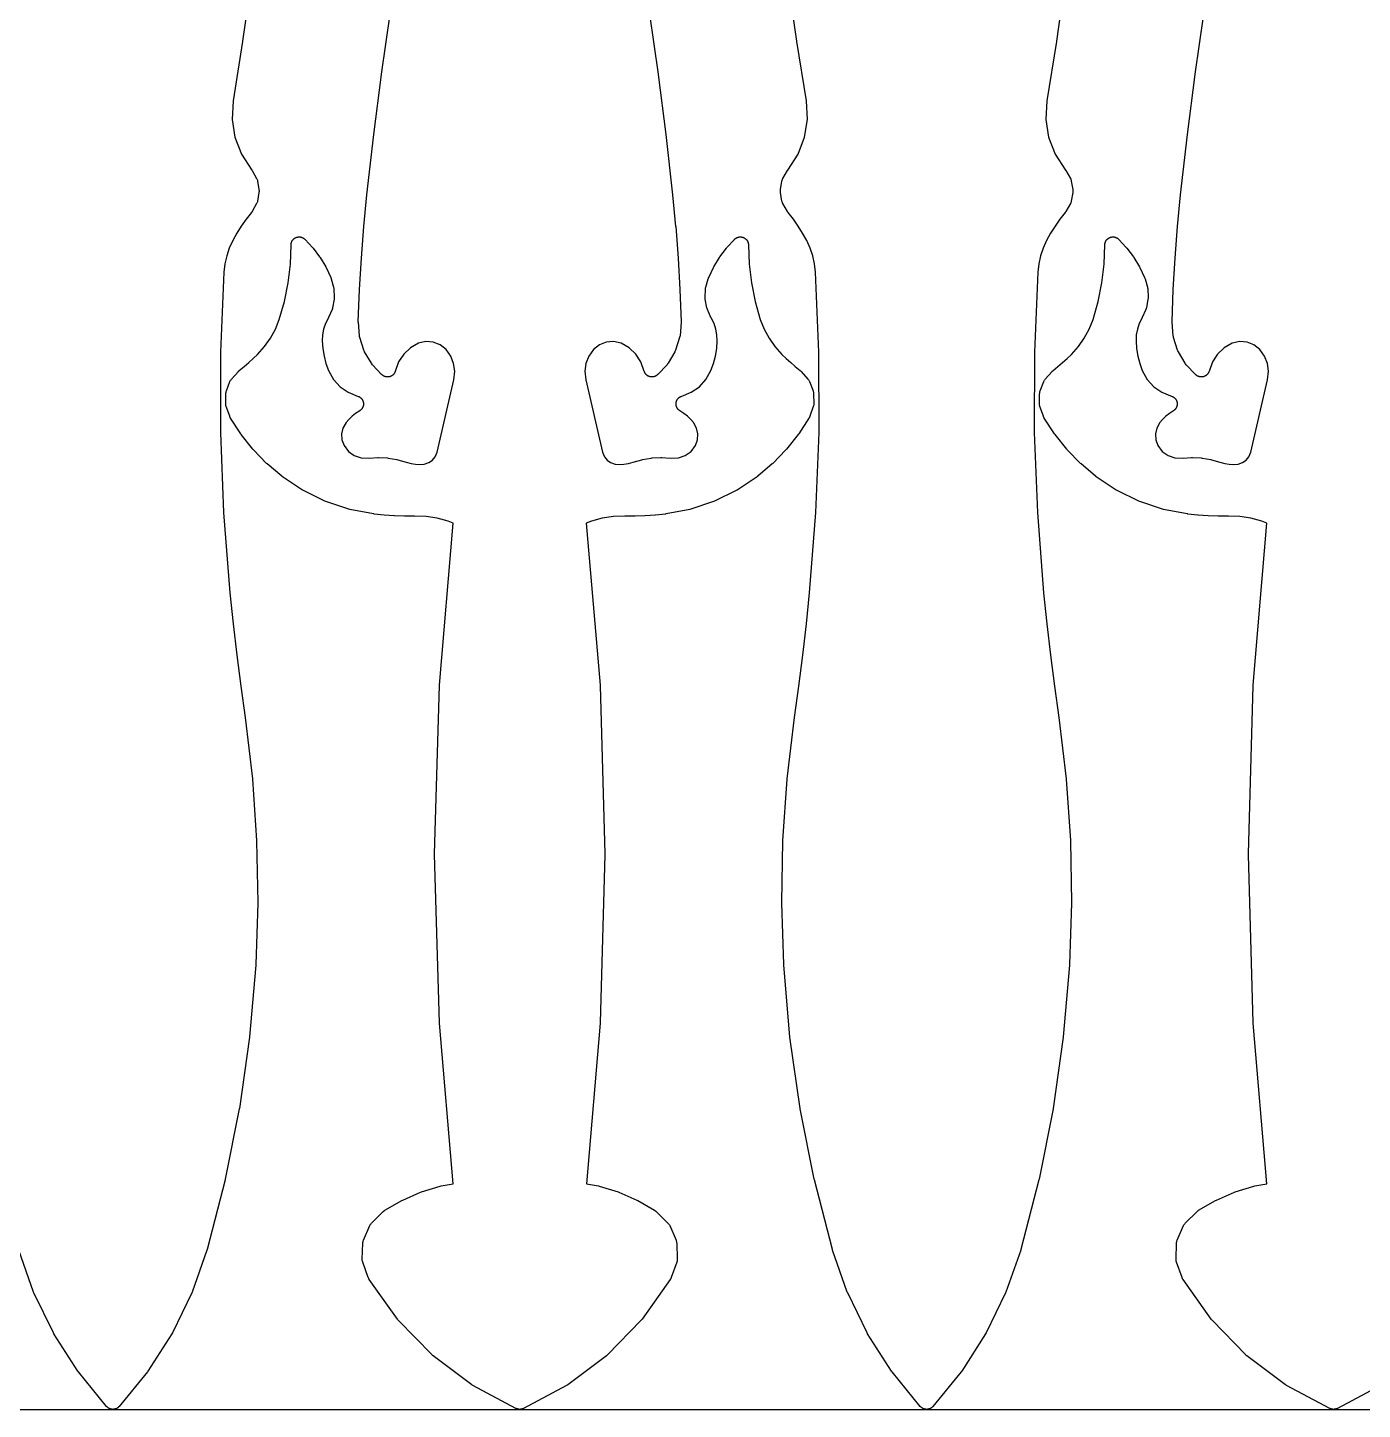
# Model space of a CAD drawing. Header units: metres. Extents: x 0 to 3000, y 0 to 1240.
# Drawn here: x 351.3 to 679.3, y 0 to 339.7 of the extents above; entities that cross this region are included whole.
import ezdxf

# ---------------------------------------------------------------- set-up
doc = ezdxf.new("R2010")
doc.units = ezdxf.units.M

msp = doc.modelspace()

# ---------------------------------------------------------------- linework, layer by layer
at = {"color": 7}
msp.add_lwpolyline([(0, 0), (3000, 0), (3000, 1240), (0, 1240), (0, 0)], close=True, dxfattribs=at)
at = {"color": 1}
for points in [[(406.26, 351.08), (404.14, 336.32), (404.14, 336.29), (401.82, 321.67), (401.56, 317.08), (402.25, 312.71), (403.84, 308.58), (406.42, 304.66), (406.45, 304.61), (406.49, 304.55), (407.58, 302.62), (407.66, 302.47), (407.72, 302.31), (407.77, 302.14), (407.81, 301.97), (408.17, 299.85), (408.2, 299.62), (408.2, 299.4), (408.17, 299.17), (407.81, 297.05), (407.77, 296.88), (407.72, 296.72), (407.66, 296.56), (407.58, 296.4), (406.49, 294.47), (406.46, 294.43), (406.44, 294.39), (406.41, 294.35), (406.38, 294.31), (406.35, 294.27), (406.32, 294.23), (405.02, 292.56), (403.83, 290.86), (402.73, 289.11), (401.74, 287.33), (400.88, 285.48), (400.24, 283.57), (399.8, 281.61), (399.57, 279.57), (398.75, 259.88), (398.72, 240.15), (399.48, 220.44), (401.02, 200.75), (401.82, 193.09), (402.71, 185.42), (403.69, 177.77), (404.75, 170.11), (404.75, 170.09), (404.76, 170.07), (406.55, 155.03), (406.56, 154.93), (407.59, 139.82), (407.59, 139.72), (407.86, 124.58), (407.86, 124.48), (407.37, 109.34), (407.37, 109.28), (407.36, 109.23), (405.85, 91.61), (405.84, 91.5), (403.35, 74), (403.33, 73.89), (399.88, 56.55), (399.85, 56.44), (395.44, 39.32), (395.41, 39.23), (395.39, 39.15), (391.75, 28.82), (391.66, 28.61), (386.88, 18.8), (386.76, 18.6), (380.88, 9.4), (380.74, 9.21), (373.81, 0.73), (373.81, 0.73), (373.81, 0.73), (373.74, 0.66), (373.68, 0.59), (373.68, 0.59), (373.67, 0.58), (373.6, 0.52), (373.53, 0.46), (373.53, 0.45), (373.53, 0.45), (373.45, 0.4), (373.38, 0.34), (373.37, 0.34), (373.37, 0.33), (373.29, 0.29), (373.21, 0.24), (373.2, 0.24), (373.2, 0.23), (373.12, 0.19), (373.03, 0.15), (373.03, 0.15), (373.02, 0.15), (372.93, 0.12), (372.85, 0.09), (372.84, 0.09), (372.84, 0.08), (372.75, 0.06), (372.66, 0.04), (372.65, 0.04), (372.65, 0.04), (372.56, 0.02), (372.46, 0.01), (372.46, 0.01), (372.45, 0.01), (372.36, 0), (372.27, 0), (372.26, 0), (372.26, 0), (372.16, 0), (372.07, 0.01), (372.07, 0.01), (372.06, 0.01), (371.97, 0.02), (371.88, 0.04), (371.87, 0.04), (371.87, 0.04), (371.78, 0.06), (371.69, 0.08), (371.68, 0.09), (371.68, 0.09), (371.59, 0.12), (371.5, 0.15), (371.5, 0.15), (371.49, 0.15), (371.41, 0.19), (371.32, 0.23), (371.32, 0.24), (371.32, 0.24), (371.23, 0.29), (371.15, 0.33), (371.15, 0.34), (371.15, 0.34), (371.07, 0.4), (371, 0.45), (370.99, 0.45), (370.99, 0.46), (370.92, 0.52), (370.85, 0.58), (370.85, 0.59), (370.84, 0.59), (370.78, 0.66), (370.72, 0.73), (370.72, 0.73), (370.71, 0.73), (363.78, 9.21), (363.65, 9.4), (357.76, 18.6), (357.65, 18.8), (352.86, 28.61), (352.77, 28.82), (349.14, 39.15)], [(606.26, 351.08), (604.14, 336.32), (604.14, 336.29), (601.82, 321.67), (601.56, 317.08), (602.25, 312.71), (603.84, 308.58), (606.42, 304.66), (606.45, 304.61), (606.49, 304.55), (607.58, 302.62), (607.66, 302.47), (607.72, 302.31), (607.77, 302.14), (607.81, 301.97), (608.17, 299.85), (608.2, 299.62), (608.2, 299.4), (608.17, 299.17), (607.81, 297.05), (607.77, 296.88), (607.72, 296.72), (607.66, 296.56), (607.58, 296.4), (606.49, 294.47), (606.46, 294.43), (606.44, 294.39), (606.41, 294.35), (606.38, 294.31), (606.35, 294.27), (606.32, 294.23), (605.02, 292.56), (603.83, 290.86), (602.73, 289.11), (601.74, 287.33), (600.88, 285.48), (600.24, 283.57), (599.8, 281.61), (599.57, 279.57), (598.75, 259.88), (598.72, 240.15), (599.48, 220.44), (601.02, 200.75), (601.82, 193.09), (602.71, 185.42), (603.69, 177.77), (604.75, 170.11), (604.75, 170.09), (604.76, 170.07), (606.55, 155.03), (606.56, 154.93), (607.59, 139.82), (607.59, 139.72), (607.86, 124.58), (607.86, 124.48), (607.37, 109.34), (607.37, 109.28), (607.36, 109.23), (605.85, 91.61), (605.84, 91.5), (603.35, 74), (603.33, 73.89), (599.88, 56.55), (599.85, 56.44), (595.44, 39.32), (595.41, 39.23), (595.39, 39.15), (591.75, 28.82), (591.66, 28.61), (586.88, 18.8), (586.76, 18.6), (580.88, 9.4), (580.74, 9.21), (573.81, 0.73), (573.81, 0.73), (573.81, 0.73), (573.74, 0.66), (573.68, 0.59), (573.68, 0.59), (573.67, 0.58), (573.6, 0.52), (573.53, 0.46), (573.53, 0.45), (573.53, 0.45), (573.45, 0.4), (573.38, 0.34), (573.37, 0.34), (573.37, 0.33), (573.29, 0.29), (573.21, 0.24), (573.2, 0.24), (573.2, 0.23), (573.12, 0.19), (573.03, 0.15), (573.03, 0.15), (573.02, 0.15), (572.93, 0.12), (572.85, 0.09), (572.84, 0.09), (572.84, 0.08), (572.75, 0.06), (572.66, 0.04), (572.65, 0.04), (572.65, 0.04), (572.56, 0.02), (572.46, 0.01), (572.46, 0.01), (572.45, 0.01), (572.36, 0), (572.27, 0), (572.26, 0), (572.26, 0), (572.16, 0), (572.07, 0.01), (572.07, 0.01), (572.06, 0.01), (571.97, 0.02), (571.88, 0.04), (571.87, 0.04), (571.87, 0.04), (571.78, 0.06), (571.69, 0.08), (571.68, 0.09), (571.68, 0.09), (571.59, 0.12), (571.5, 0.15), (571.5, 0.15), (571.49, 0.15), (571.41, 0.19), (571.32, 0.23), (571.32, 0.24), (571.32, 0.24), (571.23, 0.29), (571.15, 0.33), (571.15, 0.34), (571.15, 0.34), (571.07, 0.4), (571, 0.45), (570.99, 0.45), (570.99, 0.46), (570.92, 0.52), (570.85, 0.58), (570.85, 0.59), (570.84, 0.59), (570.78, 0.66), (570.72, 0.73), (570.72, 0.73), (570.71, 0.73), (563.78, 9.21), (563.65, 9.4), (557.76, 18.6), (557.65, 18.8), (552.86, 28.61), (552.77, 28.82), (549.14, 39.15), (549.11, 39.23), (549.09, 39.32), (544.67, 56.44), (544.65, 56.55), (541.19, 73.89), (541.17, 74), (538.68, 91.5), (538.67, 91.61), (537.16, 109.23), (537.16, 109.28), (537.15, 109.34), (536.66, 124.48), (536.66, 124.58), (536.93, 139.72), (536.94, 139.82), (537.97, 154.93), (537.98, 155.03), (539.77, 170.07), (539.77, 170.09), (539.77, 170.11), (540.84, 177.77), (541.81, 185.42), (542.7, 193.09), (543.5, 200.75), (545.05, 220.44), (545.81, 240.15), (545.78, 259.88), (544.95, 279.57), (544.72, 281.61), (544.28, 283.57), (543.64, 285.48), (542.79, 287.33), (541.79, 289.11), (540.69, 290.86), (539.51, 292.56), (538.2, 294.23), (538.17, 294.27), (538.14, 294.31), (538.12, 294.35), (538.09, 294.39), (538.06, 294.43), (538.04, 294.47), (536.94, 296.4), (536.87, 296.56), (536.8, 296.72), (536.75, 296.88), (536.71, 297.05), (536.35, 299.17), (536.32, 299.4), (536.32, 299.62), (536.35, 299.85), (536.71, 301.97), (536.75, 302.14), (536.8, 302.31), (536.87, 302.47), (536.94, 302.62), (538.04, 304.55), (538.07, 304.61), (538.11, 304.66), (540.68, 308.58), (542.28, 312.71), (542.97, 317.08), (542.7, 321.67), (540.38, 336.29), (540.38, 336.32), (538.26, 351.08)], [(504.14, 342.98), (506.26, 328.22), (506.26, 328.19), (508.16, 313.4), (508.16, 313.37), (509.84, 298.56), (509.84, 298.54), (509.84, 298.53), (510.58, 290.81), (510.59, 290.77), (511.18, 283.04), (511.18, 283), (511.63, 275.26), (511.63, 275.22), (511.93, 267.47), (511.93, 267.45), (511.93, 267.42), (511.93, 267.35), (511.93, 267.28), (511.93, 267.25), (511.93, 267.23), (511.65, 263.94), (511.62, 263.72), (511.56, 263.5), (510.57, 260.4), (510.49, 260.19), (510.39, 259.99), (508.74, 257.18), (508.61, 257), (508.47, 256.82), (506.2, 254.43), (506.14, 254.37), (506.08, 254.31), (506.07, 254.3), (506.06, 254.29), (505.99, 254.24), (505.93, 254.19), (505.92, 254.18), (505.9, 254.17), (505.83, 254.13), (505.76, 254.08), (505.75, 254.07), (505.74, 254.07), (505.66, 254.03), (505.59, 253.99), (505.58, 253.98), (505.56, 253.98), (505.49, 253.95), (505.41, 253.91), (505.39, 253.91), (505.38, 253.91), (505.3, 253.88), (505.22, 253.86), (505.21, 253.86), (505.19, 253.85), (505.11, 253.84), (505.03, 253.82), (505.01, 253.82), (505, 253.82), (504.92, 253.81), (504.83, 253.8), (504.82, 253.8), (504.8, 253.8), (504.72, 253.8), (504.64, 253.81), (504.62, 253.81), (504.61, 253.81), (504.52, 253.82), (504.44, 253.83), (504.43, 253.83), (504.41, 253.83), (504.33, 253.85), (504.25, 253.87), (504.23, 253.87), (504.22, 253.87), (504.14, 253.9), (504.06, 253.92), (504.05, 253.93), (504.03, 253.93), (503.96, 253.97), (503.88, 254), (503.87, 254.01), (503.85, 254.01), (503.78, 254.05), (503.71, 254.09), (503.7, 254.1), (503.68, 254.11), (503.61, 254.16), (503.55, 254.2), (503.53, 254.21), (503.52, 254.22), (503.46, 254.28), (503.39, 254.33), (503.38, 254.34), (503.37, 254.35), (503.32, 254.41), (503.26, 254.47), (503.25, 254.48), (503.24, 254.49), (503.19, 254.56), (503.13, 254.62), (503.13, 254.63), (503.12, 254.64), (503.07, 254.72), (503.03, 254.78), (503.02, 254.8), (503.01, 254.81), (502.97, 254.88), (502.93, 254.96), (502.93, 254.97), (502.92, 254.99), (502.89, 255.06), (502.86, 255.14), (502.02, 257.54), (500.78, 259.43), (499.13, 260.97), (497.15, 262.07), (495.32, 262.5), (493.52, 262.37), (491.84, 261.72), (490.37, 260.54), (489.23, 258.95), (488.51, 257.13), (488.24, 255.2), (488.47, 253.1), (492.59, 235.32), (493.05, 234.17), (493.72, 233.34), (494.6, 232.74), (495.73, 232.39), (496.76, 232.29), (497.87, 232.33), (498.98, 232.51), (500.17, 232.85), (502.23, 233.46), (502.46, 233.51), (504.57, 233.86), (504.8, 233.89), (506.94, 234), (507.18, 233.99), (509.23, 233.86), (511.25, 233.91), (512.92, 234.48), (514.36, 235.51), (515.45, 236.97), (515.95, 238.36), (516.04, 239.8), (515.72, 241.22), (514.94, 242.6), (514.28, 243.37), (513.48, 244.15), (512.61, 244.84), (511.59, 245.5), (511.57, 245.51), (511.54, 245.53), (511.49, 245.57), (511.43, 245.61), (511.41, 245.63), (511.39, 245.65), (511.34, 245.69), (511.28, 245.74), (511.26, 245.76), (511.24, 245.78), (511.2, 245.83), (511.15, 245.88), (511.13, 245.91), (511.11, 245.93), (511.07, 245.98), (511.03, 246.04), (511.01, 246.06), (511, 246.09), (510.96, 246.15), (510.93, 246.21), (510.91, 246.23), (510.9, 246.26), (510.87, 246.32), (510.84, 246.38), (510.83, 246.41), (510.82, 246.44), (510.79, 246.5), (510.77, 246.57), (510.76, 246.59), (510.75, 246.62), (510.74, 246.69), (510.72, 246.76), (510.71, 246.78), (510.71, 246.81), (510.7, 246.88), (510.69, 246.95), (510.69, 246.98), (510.68, 247.01), (510.68, 247.08), (510.67, 247.14), (510.68, 247.17), (510.67, 247.2), (510.68, 247.27), (510.68, 247.34), (510.68, 247.37), (510.69, 247.4), (510.7, 247.47), (510.71, 247.54), (510.71, 247.56), (510.72, 247.59), (510.74, 247.66), (510.75, 247.73), (510.76, 247.75), (510.77, 247.78), (510.79, 247.85), (510.81, 247.91), (510.83, 247.94), (510.84, 247.97), (510.87, 248.03), (510.9, 248.09), (510.91, 248.12), (510.92, 248.14), (510.96, 248.2), (510.99, 248.26), (511.01, 248.28), (511.03, 248.31), (511.07, 248.36), (511.11, 248.42), (511.13, 248.44), (511.14, 248.47), (511.19, 248.52), (511.24, 248.57), (511.26, 248.59), (511.28, 248.61), (511.33, 248.66), (511.38, 248.7), (511.4, 248.72), (511.42, 248.74), (511.48, 248.78), (511.54, 248.82), (511.56, 248.84), (511.58, 248.85), (511.64, 248.89), (511.7, 248.93), (511.73, 248.94), (511.75, 248.95), (511.82, 248.98), (511.88, 249.01), (511.91, 249.02), (511.93, 249.03), (514.42, 250.03), (516.41, 251.41), (518.03, 253.2), (519.26, 255.4), (519.88, 257.11), (520.36, 258.93), (520.67, 260.79), (520.8, 262.65), (520.73, 264.12), (520.47, 265.54), (520.01, 266.92), (519.29, 268.34), (519.28, 268.38), (519.25, 268.43), (518.39, 270.38), (518.31, 270.59), (518.25, 270.82), (517.87, 272.89), (517.84, 273.12), (517.84, 273.35), (517.93, 275.45), (517.95, 275.68), (518.01, 275.91), (518.59, 277.96), (518.61, 278.02), (518.63, 278.09), (518.64, 278.12), (518.65, 278.15), (518.68, 278.21), (518.71, 278.27), (519.86, 280.69), (519.95, 280.87), (521.34, 283.16), (521.45, 283.32), (523.06, 285.46), (523.19, 285.61), (525.01, 287.58), (525.01, 287.58), (525.01, 287.59), (525.08, 287.65), (525.15, 287.72), (525.15, 287.72), (525.15, 287.72), (525.23, 287.78), (525.3, 287.84), (525.3, 287.84), (525.31, 287.85), (525.39, 287.9), (525.47, 287.95), (525.47, 287.95), (525.47, 287.95), (525.56, 288), (525.64, 288.04), (525.64, 288.04), (525.65, 288.04), (525.73, 288.08), (525.82, 288.11), (525.83, 288.12), (525.83, 288.12), (525.92, 288.14), (526.01, 288.17), (526.01, 288.17), (526.02, 288.17), (526.11, 288.19), (526.2, 288.21), (526.21, 288.21), (526.21, 288.21), (526.3, 288.21), (526.4, 288.22), (526.4, 288.22), (526.41, 288.22), (526.5, 288.22), (526.6, 288.22), (526.6, 288.22), (526.6, 288.22), (526.7, 288.21), (526.79, 288.2), (526.79, 288.2), (526.8, 288.2), (526.89, 288.18), (526.98, 288.16), (526.99, 288.16), (526.99, 288.16), (527.08, 288.13), (527.17, 288.1), (527.17, 288.1), (527.18, 288.1), (527.26, 288.06), (527.35, 288.02), (527.35, 288.02), (527.36, 288.02), (527.44, 287.98), (527.52, 287.93), (527.53, 287.93), (527.53, 287.93), (527.61, 287.87), (527.68, 287.82), (527.69, 287.82), (527.69, 287.82), (527.76, 287.75), (527.84, 287.69), (527.84, 287.69), (527.84, 287.69), (527.91, 287.62), (527.97, 287.55), (527.97, 287.55), (527.98, 287.55), (528.04, 287.47), (528.1, 287.4), (528.1, 287.4), (528.1, 287.39), (528.15, 287.31), (528.2, 287.24), (528.2, 287.23), (528.21, 287.23), (528.25, 287.15), (528.29, 287.06), (528.29, 287.06), (528.3, 287.06), (528.33, 286.97), (528.37, 286.88), (528.37, 286.88), (528.37, 286.87), (528.4, 286.78), (528.42, 286.69), (528.42, 286.69), (528.42, 286.69), (528.44, 286.59), (528.46, 286.5), (528.46, 286.5), (528.46, 286.49), (528.47, 286.4), (528.48, 286.3), (528.48, 286.3), (528.48, 286.3), (528.65, 281.55), (529.19, 276.93), (530.1, 272.36), (531.38, 267.89), (532.32, 265.52), (533.52, 263.3), (534.97, 261.25), (536.69, 259.33), (537.74, 258.33), (538.85, 257.32), (539.99, 256.35), (541.18, 255.39), (541.23, 255.34), (541.28, 255.3), (541.3, 255.28), (541.33, 255.26), (541.37, 255.21), (541.42, 255.16), (543.1, 253.26), (543.22, 253.12), (543.32, 252.97), (543.4, 252.82), (543.47, 252.65), (544.36, 250.35), (544.41, 250.19), (544.45, 250.02), (544.48, 249.84), (544.49, 249.67), (544.52, 247.21), (544.52, 247.03), (544.5, 246.85), (544.46, 246.67), (544.41, 246.5), (543.55, 244.12), (543.54, 244.08), (543.53, 244.05), (543.5, 243.99), (543.5, 243.99), (543.48, 243.93), (543.46, 243.9), (543.45, 243.87), (543.41, 243.82), (543.38, 243.76), (543.37, 243.73), (543.35, 243.7), (540.82, 239.8), (540.71, 239.64), (537.82, 236.02), (537.69, 235.87), (534.46, 232.54), (534.32, 232.41), (530.77, 229.41), (530.76, 229.4), (530.75, 229.38), (530.68, 229.34), (530.62, 229.29), (530.6, 229.28), (530.59, 229.27), (525.66, 225.99), (525.43, 225.86), (520.13, 223.27), (519.89, 223.17), (514.3, 221.31), (514.04, 221.24), (508.23, 220.13), (508.14, 220.12), (508.06, 220.1), (505.62, 219.85), (505.55, 219.84), (503.11, 219.67), (503.04, 219.67), (500.59, 219.58), (500.52, 219.58), (498.1, 219.59), (495.27, 219.48), (492.55, 219.07), (489.9, 218.36), (488.61, 217.85), (492.01, 178.05), (492.02, 177.94), (493.19, 136.55), (493.19, 136.44), (492.02, 95.05), (492.01, 94.93), (488.64, 55.46), (491.59, 54.92), (491.82, 54.87), (496.42, 53.47), (496.63, 53.39), (501.04, 51.46), (501.25, 51.36), (505.41, 48.93), (505.46, 48.9), (505.51, 48.87), (505.54, 48.85), (505.58, 48.82), (505.62, 48.79), (505.66, 48.76), (505.7, 48.73), (505.73, 48.7), (505.77, 48.66), (505.81, 48.63), (508.68, 45.79), (508.81, 45.65), (508.93, 45.5), (509.03, 45.34), (509.11, 45.17), (510.67, 41.59), (510.73, 41.41), (510.78, 41.23), (510.82, 41.05), (510.83, 40.86), (510.98, 36.96), (510.97, 36.77), (510.95, 36.58), (510.92, 36.4), (510.86, 36.21), (509.5, 32.42), (509.47, 32.35), (509.44, 32.28), (509.43, 32.26), (509.42, 32.24), (509.38, 32.17), (509.35, 32.1), (509.34, 32.08), (509.33, 32.06), (509.29, 32), (509.25, 31.94), (502.32, 22.16), (502.22, 22.03), (502.12, 21.92), (493.81, 13.38), (493.7, 13.27), (493.58, 13.17), (484.05, 6.02), (483.92, 5.93), (483.79, 5.85), (473.2, 0.23), (473.12, 0.19), (473.03, 0.15), (473.03, 0.15), (473.02, 0.15), (472.93, 0.12), (472.85, 0.09), (472.84, 0.09), (472.84, 0.08), (472.75, 0.06), (472.66, 0.04), (472.65, 0.04), (472.65, 0.04), (472.56, 0.02), (472.46, 0.01), (472.46, 0.01), (472.45, 0.01), (472.36, 0), (472.27, 0), (472.26, 0), (472.26, 0), (472.16, 0), (472.07, 0.01), (472.07, 0.01), (472.06, 0.01), (471.97, 0.02), (471.88, 0.04), (471.87, 0.04), (471.87, 0.04), (471.78, 0.06), (471.69, 0.08), (471.68, 0.09), (471.68, 0.09), (471.59, 0.12), (471.5, 0.15), (471.5, 0.15), (471.49, 0.15), (471.41, 0.19), (471.32, 0.23), (460.74, 5.85), (460.6, 5.93), (460.48, 6.02), (450.95, 13.17), (450.83, 13.27), (450.71, 13.38), (442.4, 21.92), (442.3, 22.03), (442.2, 22.16), (435.28, 31.94), (435.24, 32), (435.2, 32.06), (435.19, 32.08), (435.17, 32.1), (435.14, 32.17), (435.1, 32.24), (435.09, 32.26), (435.08, 32.28), (435.06, 32.35), (435.03, 32.42), (433.66, 36.21), (433.61, 36.4), (433.57, 36.58), (433.55, 36.77), (433.55, 36.96), (433.69, 40.86), (433.71, 41.05), (433.74, 41.23), (433.79, 41.41), (433.86, 41.59), (435.41, 45.17), (435.5, 45.34), (435.6, 45.5), (435.71, 45.65), (435.84, 45.79), (438.71, 48.63), (438.75, 48.66), (438.79, 48.7), (438.83, 48.73), (438.86, 48.76), (438.9, 48.79), (438.95, 48.82), (438.98, 48.85), (439.02, 48.87), (439.07, 48.9), (439.11, 48.93), (443.28, 51.36), (443.49, 51.46), (447.89, 53.39), (448.11, 53.47), (452.71, 54.87), (452.93, 54.92), (455.89, 55.46), (452.51, 94.93), (452.51, 95.05), (451.33, 136.44), (451.33, 136.55), (452.51, 177.94), (452.51, 178.05), (455.91, 217.85), (454.63, 218.36), (451.97, 219.07), (449.25, 219.48), (446.42, 219.59), (444.01, 219.58), (443.94, 219.58), (441.49, 219.67), (441.42, 219.67), (438.97, 219.84), (438.9, 219.85), (436.46, 220.1), (436.38, 220.12), (436.3, 220.13), (430.48, 221.24), (430.23, 221.31), (424.64, 223.17), (424.39, 223.27), (419.09, 225.86), (418.86, 225.99), (413.93, 229.27), (413.92, 229.28), (413.91, 229.29), (413.84, 229.34), (413.78, 229.38), (413.76, 229.4), (413.75, 229.41), (410.2, 232.41), (410.06, 232.54), (406.83, 235.87), (406.7, 236.02), (403.82, 239.64), (403.7, 239.8), (401.18, 243.7), (401.16, 243.73), (401.14, 243.76), (401.11, 243.82), (401.08, 243.87), (401.06, 243.9), (401.05, 243.93), (401.02, 243.99), (401, 244.05), (400.99, 244.08), (400.97, 244.12), (400.12, 246.5), (400.06, 246.67), (400.03, 246.85), (400.01, 247.03), (400, 247.21), (400.04, 249.67), (400.05, 249.84), (400.07, 250.02), (400.11, 250.19), (400.17, 250.35), (401.05, 252.65), (401.12, 252.82), (401.21, 252.97), (401.31, 253.12), (401.42, 253.26), (403.1, 255.16), (403.15, 255.21), (403.2, 255.26), (403.22, 255.28), (403.24, 255.3), (403.29, 255.34), (403.34, 255.39), (404.53, 256.35), (405.67, 257.32), (406.78, 258.33), (407.83, 259.33), (409.56, 261.25), (411.01, 263.3), (412.21, 265.52), (413.15, 267.89), (414.42, 272.36), (415.33, 276.93), (415.88, 281.55), (416.05, 286.3), (416.05, 286.3), (416.05, 286.3), (416.06, 286.4), (416.06, 286.49), (416.07, 286.5), (416.07, 286.5), (416.08, 286.59), (416.1, 286.69), (416.1, 286.69), (416.1, 286.69), (416.13, 286.78), (416.16, 286.87), (416.16, 286.88), (416.16, 286.88), (416.19, 286.97), (416.23, 287.06), (416.23, 287.06), (416.23, 287.06), (416.27, 287.15), (416.32, 287.23), (416.32, 287.23), (416.32, 287.24), (416.37, 287.31), (416.42, 287.39), (416.43, 287.4), (416.43, 287.4), (416.49, 287.47), (416.55, 287.55), (416.55, 287.55), (416.55, 287.55), (416.62, 287.62), (416.68, 287.69), (416.69, 287.69), (416.69, 287.69), (416.76, 287.75), (416.83, 287.82), (416.84, 287.82), (416.84, 287.82), (416.92, 287.87), (417, 287.93), (417, 287.93), (417, 287.93), (417.08, 287.98), (417.17, 288.02), (417.17, 288.02), (417.17, 288.02), (417.26, 288.06), (417.35, 288.1), (417.35, 288.1), (417.35, 288.1), (417.44, 288.13), (417.54, 288.16), (417.54, 288.16), (417.54, 288.16), (417.63, 288.18), (417.73, 288.2), (417.73, 288.2), (417.73, 288.2), (417.83, 288.21), (417.92, 288.22), (417.93, 288.22), (417.93, 288.22), (418.02, 288.22), (418.12, 288.22), (418.12, 288.22), (418.12, 288.22), (418.22, 288.21), (418.31, 288.21), (418.32, 288.21), (418.32, 288.21), (418.41, 288.19), (418.51, 288.17), (418.51, 288.17), (418.51, 288.17), (418.6, 288.14), (418.7, 288.12), (418.7, 288.12), (418.7, 288.11), (418.79, 288.08), (418.88, 288.04), (418.88, 288.04), (418.88, 288.04), (418.97, 288), (419.05, 287.95), (419.05, 287.95), (419.06, 287.95), (419.14, 287.9), (419.22, 287.85), (419.22, 287.84), (419.22, 287.84), (419.3, 287.78), (419.37, 287.72), (419.37, 287.72), (419.37, 287.72), (419.44, 287.65), (419.51, 287.59), (419.51, 287.58), (419.51, 287.58), (421.34, 285.61), (421.46, 285.46), (423.07, 283.32), (423.19, 283.16), (424.57, 280.87), (424.67, 280.69), (425.82, 278.27), (425.84, 278.21), (425.87, 278.15), (425.88, 278.12), (425.89, 278.09), (425.91, 278.02), (425.94, 277.96), (426.52, 275.91), (426.57, 275.68), (426.59, 275.45), (426.69, 273.35), (426.69, 273.12), (426.66, 272.89), (426.27, 270.82), (426.21, 270.59), (426.13, 270.38), (425.27, 268.43), (425.25, 268.38), (425.23, 268.34), (424.52, 266.92), (424.06, 265.54), (423.79, 264.12), (423.73, 262.65), (423.86, 260.79), (424.16, 258.93), (424.64, 257.11), (425.26, 255.4), (426.49, 253.2), (428.12, 251.41), (430.1, 250.03), (432.59, 249.03), (432.62, 249.02), (432.65, 249.01), (432.71, 248.98), (432.77, 248.95), (432.8, 248.94), (432.82, 248.93), (432.88, 248.89), (432.94, 248.85), (432.96, 248.84), (432.99, 248.82), (433.04, 248.78), (433.1, 248.74), (433.12, 248.72), (433.14, 248.7), (433.19, 248.66), (433.25, 248.61), (433.27, 248.59), (433.29, 248.57), (433.33, 248.52), (433.38, 248.47), (433.4, 248.44), (433.42, 248.42), (433.46, 248.36), (433.5, 248.31), (433.51, 248.28), (433.53, 248.26), (433.57, 248.2), (433.6, 248.14), (433.61, 248.12), (433.63, 248.09), (433.66, 248.03), (433.69, 247.97), (433.7, 247.94), (433.71, 247.91), (433.73, 247.85), (433.76, 247.78), (433.76, 247.75), (433.77, 247.73), (433.79, 247.66), (433.81, 247.59), (433.81, 247.56), (433.82, 247.54), (433.83, 247.47), (433.84, 247.4), (433.84, 247.37), (433.84, 247.34), (433.85, 247.27), (433.85, 247.2), (433.85, 247.17), (433.85, 247.14), (433.84, 247.08), (433.84, 247.01), (433.84, 246.98), (433.84, 246.95), (433.83, 246.88), (433.82, 246.81), (433.81, 246.78), (433.8, 246.76), (433.79, 246.69), (433.77, 246.62), (433.76, 246.59), (433.75, 246.57), (433.73, 246.5), (433.71, 246.44), (433.69, 246.41), (433.68, 246.38), (433.65, 246.32), (433.63, 246.26), (433.61, 246.23), (433.6, 246.21), (433.56, 246.15), (433.53, 246.09), (433.51, 246.06), (433.49, 246.04), (433.45, 245.98), (433.41, 245.93), (433.39, 245.91), (433.37, 245.88), (433.33, 245.83), (433.28, 245.78), (433.26, 245.76), (433.24, 245.74), (433.19, 245.69), (433.14, 245.65), (433.11, 245.63), (433.09, 245.61), (433.04, 245.57), (432.98, 245.53), (432.96, 245.51), (432.93, 245.5), (431.91, 244.84), (431.04, 244.15), (430.24, 243.37), (429.58, 242.6), (428.81, 241.22), (428.49, 239.8), (428.57, 238.36), (429.08, 236.97), (430.17, 235.51), (431.6, 234.48), (433.27, 233.91), (435.3, 233.86), (437.35, 233.99), (437.58, 234), (439.72, 233.89), (439.95, 233.86), (442.07, 233.51), (442.29, 233.46), (444.35, 232.85), (445.55, 232.51), (446.65, 232.33), (447.77, 232.29), (448.79, 232.39), (449.92, 232.74), (450.8, 233.34), (451.47, 234.17), (451.93, 235.32), (456.06, 253.1), (456.28, 255.2), (456.01, 257.13), (455.29, 258.95), (454.15, 260.54), (452.68, 261.72), (451, 262.37), (449.2, 262.5), (447.37, 262.07), (445.39, 260.97), (443.74, 259.43), (442.5, 257.54), (441.66, 255.14), (441.63, 255.06), (441.6, 254.99), (441.6, 254.97), (441.59, 254.96), (441.55, 254.88), (441.51, 254.81), (441.51, 254.8), (441.5, 254.78), (441.45, 254.72), (441.41, 254.64), (441.4, 254.63), (441.39, 254.62), (441.34, 254.56), (441.29, 254.49), (441.28, 254.48), (441.27, 254.47), (441.21, 254.41), (441.15, 254.35), (441.14, 254.34), (441.13, 254.33), (441.07, 254.28), (441, 254.22), (440.99, 254.21), (440.98, 254.2), (440.91, 254.16), (440.84, 254.11), (440.83, 254.1), (440.82, 254.09), (440.74, 254.05), (440.67, 254.01), (440.66, 254.01), (440.64, 254), (440.57, 253.97), (440.49, 253.93), (440.48, 253.93), (440.46, 253.92), (440.38, 253.9), (440.3, 253.87), (440.29, 253.87), (440.28, 253.87), (440.19, 253.85), (440.11, 253.83), (440.1, 253.83), (440.08, 253.83), (440, 253.82), (439.92, 253.81), (439.9, 253.81), (439.89, 253.81), (439.8, 253.8), (439.72, 253.8), (439.71, 253.8), (439.69, 253.8), (439.61, 253.81), (439.52, 253.82), (439.51, 253.82), (439.5, 253.82), (439.41, 253.84), (439.33, 253.85), (439.32, 253.86), (439.3, 253.86), (439.22, 253.88), (439.14, 253.91), (439.13, 253.91), (439.11, 253.91), (439.04, 253.95), (438.96, 253.98), (438.95, 253.98), (438.93, 253.99), (438.86, 254.03), (438.78, 254.07), (438.77, 254.07), (438.76, 254.08), (438.69, 254.13), (438.62, 254.17), (438.61, 254.18), (438.6, 254.19), (438.53, 254.24), (438.47, 254.29), (438.45, 254.3), (438.44, 254.31), (438.38, 254.37), (438.32, 254.43), (436.06, 256.82), (435.91, 257), (435.79, 257.18), (434.13, 259.99), (434.03, 260.19), (433.95, 260.4), (432.96, 263.5), (432.9, 263.72), (432.87, 263.94), (432.6, 267.23), (432.6, 267.25), (432.59, 267.28), (432.59, 267.35), (432.59, 267.42), (432.59, 267.45), (432.59, 267.47), (432.89, 275.22), (432.89, 275.26), (433.34, 283), (433.34, 283.04), (433.94, 290.77), (433.94, 290.81), (434.68, 298.53), (434.69, 298.54), (434.69, 298.56), (436.36, 313.37), (436.37, 313.4), (438.26, 328.19), (438.26, 328.22), (440.38, 342.98)], [(683.79, 5.85), (673.2, 0.23), (673.12, 0.19), (673.03, 0.15), (673.03, 0.15), (673.02, 0.15), (672.93, 0.12), (672.85, 0.09), (672.84, 0.09), (672.84, 0.08), (672.75, 0.06), (672.66, 0.04), (672.65, 0.04), (672.65, 0.04), (672.56, 0.02), (672.46, 0.01), (672.46, 0.01), (672.45, 0.01), (672.36, 0), (672.27, 0), (672.26, 0), (672.26, 0), (672.16, 0), (672.07, 0.01), (672.07, 0.01), (672.06, 0.01), (671.97, 0.02), (671.88, 0.04), (671.87, 0.04), (671.87, 0.04), (671.78, 0.06), (671.69, 0.08), (671.68, 0.09), (671.68, 0.09), (671.59, 0.12), (671.5, 0.15), (671.5, 0.15), (671.49, 0.15), (671.41, 0.19), (671.32, 0.23), (660.74, 5.85), (660.6, 5.93), (660.48, 6.02), (650.95, 13.17), (650.83, 13.27), (650.71, 13.38), (642.4, 21.92), (642.3, 22.03), (642.2, 22.16), (635.28, 31.94), (635.24, 32), (635.2, 32.06), (635.19, 32.08), (635.17, 32.1), (635.14, 32.17), (635.1, 32.24), (635.09, 32.26), (635.08, 32.28), (635.06, 32.35), (635.03, 32.42), (633.66, 36.21), (633.61, 36.4), (633.57, 36.58), (633.55, 36.77), (633.55, 36.96), (633.69, 40.86), (633.71, 41.05), (633.74, 41.23), (633.79, 41.41), (633.86, 41.59), (635.41, 45.17), (635.5, 45.34), (635.6, 45.5), (635.71, 45.65), (635.84, 45.79), (638.71, 48.63), (638.75, 48.66), (638.79, 48.7), (638.83, 48.73), (638.86, 48.76), (638.9, 48.79), (638.95, 48.82), (638.98, 48.85), (639.02, 48.87), (639.07, 48.9), (639.11, 48.93), (643.28, 51.36), (643.49, 51.46), (647.89, 53.39), (648.11, 53.47), (652.71, 54.87), (652.93, 54.92), (655.89, 55.46), (652.51, 94.93), (652.51, 95.05), (651.33, 136.44), (651.33, 136.55), (652.51, 177.94), (652.51, 178.05), (655.91, 217.85), (654.63, 218.36), (651.97, 219.07), (649.25, 219.48), (646.42, 219.59), (644.01, 219.58), (643.94, 219.58), (641.49, 219.67), (641.42, 219.67), (638.97, 219.84), (638.9, 219.85), (636.46, 220.1), (636.38, 220.12), (636.3, 220.13), (630.48, 221.24), (630.23, 221.31), (624.64, 223.17), (624.39, 223.27), (619.09, 225.86), (618.86, 225.99), (613.93, 229.27), (613.92, 229.28), (613.91, 229.29), (613.84, 229.34), (613.78, 229.38), (613.76, 229.4), (613.75, 229.41), (610.2, 232.41), (610.06, 232.54), (606.83, 235.87), (606.7, 236.02), (603.82, 239.64), (603.7, 239.8), (601.18, 243.7), (601.16, 243.73), (601.14, 243.76), (601.11, 243.82), (601.08, 243.87), (601.06, 243.9), (601.05, 243.93), (601.02, 243.99), (601, 244.05), (600.99, 244.08), (600.97, 244.12), (600.12, 246.5), (600.06, 246.67), (600.03, 246.85), (600.01, 247.03), (600, 247.21), (600.04, 249.67), (600.05, 249.84), (600.07, 250.02), (600.11, 250.19), (600.17, 250.35), (601.05, 252.65), (601.12, 252.82), (601.21, 252.97), (601.31, 253.12), (601.42, 253.26), (603.1, 255.16), (603.15, 255.21), (603.2, 255.26), (603.22, 255.28), (603.24, 255.3), (603.29, 255.34), (603.34, 255.39), (604.53, 256.35), (605.67, 257.32), (606.78, 258.33), (607.83, 259.33), (609.56, 261.25), (611.01, 263.3), (612.21, 265.52), (613.15, 267.89), (614.42, 272.36), (615.33, 276.93), (615.88, 281.55), (616.05, 286.3), (616.05, 286.3), (616.05, 286.3), (616.06, 286.4), (616.06, 286.49), (616.07, 286.5), (616.07, 286.5), (616.08, 286.59), (616.1, 286.69), (616.1, 286.69), (616.1, 286.69), (616.13, 286.78), (616.16, 286.87), (616.16, 286.88), (616.16, 286.88), (616.19, 286.97), (616.23, 287.06), (616.23, 287.06), (616.23, 287.06), (616.27, 287.15), (616.32, 287.23), (616.32, 287.23), (616.32, 287.24), (616.37, 287.31), (616.42, 287.39), (616.43, 287.4), (616.43, 287.4), (616.49, 287.47), (616.55, 287.55), (616.55, 287.55), (616.55, 287.55), (616.62, 287.62), (616.68, 287.69), (616.69, 287.69), (616.69, 287.69), (616.76, 287.75), (616.83, 287.82), (616.84, 287.82), (616.84, 287.82), (616.92, 287.87), (617, 287.93), (617, 287.93), (617, 287.93), (617.08, 287.98), (617.17, 288.02), (617.17, 288.02), (617.17, 288.02), (617.26, 288.06), (617.35, 288.1), (617.35, 288.1), (617.35, 288.1), (617.44, 288.13), (617.54, 288.16), (617.54, 288.16), (617.54, 288.16), (617.63, 288.18), (617.73, 288.2), (617.73, 288.2), (617.73, 288.2), (617.83, 288.21), (617.92, 288.22), (617.93, 288.22), (617.93, 288.22), (618.02, 288.22), (618.12, 288.22), (618.12, 288.22), (618.12, 288.22), (618.22, 288.21), (618.31, 288.21), (618.32, 288.21), (618.32, 288.21), (618.41, 288.19), (618.51, 288.17), (618.51, 288.17), (618.51, 288.17), (618.6, 288.14), (618.7, 288.12), (618.7, 288.12), (618.7, 288.11), (618.79, 288.08), (618.88, 288.04), (618.88, 288.04), (618.88, 288.04), (618.97, 288), (619.05, 287.95), (619.05, 287.95), (619.06, 287.95), (619.14, 287.9), (619.22, 287.85), (619.22, 287.84), (619.22, 287.84), (619.3, 287.78), (619.37, 287.72), (619.37, 287.72), (619.37, 287.72), (619.44, 287.65), (619.51, 287.59), (619.51, 287.58), (619.51, 287.58), (621.34, 285.61), (621.46, 285.46), (623.07, 283.32), (623.19, 283.16), (624.57, 280.87), (624.67, 280.69), (625.82, 278.27), (625.84, 278.21), (625.87, 278.15), (625.88, 278.12), (625.89, 278.09), (625.91, 278.02), (625.94, 277.96), (626.52, 275.91), (626.57, 275.68), (626.59, 275.45), (626.69, 273.35), (626.69, 273.12), (626.66, 272.89), (626.27, 270.82), (626.21, 270.59), (626.13, 270.38), (625.27, 268.43), (625.25, 268.38), (625.23, 268.34), (624.52, 266.92), (624.06, 265.54), (623.79, 264.12), (623.73, 262.65), (623.86, 260.79), (624.16, 258.93), (624.64, 257.11), (625.26, 255.4), (626.49, 253.2), (628.12, 251.41), (630.1, 250.03), (632.59, 249.03), (632.62, 249.02), (632.65, 249.01), (632.71, 248.98), (632.77, 248.95), (632.8, 248.94), (632.82, 248.93), (632.88, 248.89), (632.94, 248.85), (632.96, 248.84), (632.99, 248.82), (633.04, 248.78), (633.1, 248.74), (633.12, 248.72), (633.14, 248.7), (633.19, 248.66), (633.25, 248.61), (633.27, 248.59), (633.29, 248.57), (633.33, 248.52), (633.38, 248.47), (633.4, 248.44), (633.42, 248.42), (633.46, 248.36), (633.5, 248.31), (633.51, 248.28), (633.53, 248.26), (633.57, 248.2), (633.6, 248.14), (633.61, 248.12), (633.63, 248.09), (633.66, 248.03), (633.69, 247.97), (633.7, 247.94), (633.71, 247.91), (633.73, 247.85), (633.76, 247.78), (633.76, 247.75), (633.77, 247.73), (633.79, 247.66), (633.81, 247.59), (633.81, 247.56), (633.82, 247.54), (633.83, 247.47), (633.84, 247.4), (633.84, 247.37), (633.84, 247.34), (633.85, 247.27), (633.85, 247.2), (633.85, 247.17), (633.85, 247.14), (633.84, 247.08), (633.84, 247.01), (633.84, 246.98), (633.84, 246.95), (633.83, 246.88), (633.82, 246.81), (633.81, 246.78), (633.8, 246.76), (633.79, 246.69), (633.77, 246.62), (633.76, 246.59), (633.75, 246.57), (633.73, 246.5), (633.71, 246.44), (633.69, 246.41), (633.68, 246.38), (633.65, 246.32), (633.63, 246.26), (633.61, 246.23), (633.6, 246.21), (633.56, 246.15), (633.53, 246.09), (633.51, 246.06), (633.49, 246.04), (633.45, 245.98), (633.41, 245.93), (633.39, 245.91), (633.37, 245.88), (633.33, 245.83), (633.28, 245.78), (633.26, 245.76), (633.24, 245.74), (633.19, 245.69), (633.14, 245.65), (633.11, 245.63), (633.09, 245.61), (633.04, 245.57), (632.98, 245.53), (632.96, 245.51), (632.93, 245.5), (631.91, 244.84), (631.04, 244.15), (630.24, 243.37), (629.58, 242.6), (628.81, 241.22), (628.49, 239.8), (628.57, 238.36), (629.08, 236.97), (630.17, 235.51), (631.6, 234.48), (633.27, 233.91), (635.3, 233.86), (637.35, 233.99), (637.58, 234), (639.72, 233.89), (639.95, 233.86), (642.07, 233.51), (642.29, 233.46), (644.35, 232.85), (645.55, 232.51), (646.65, 232.33), (647.77, 232.29), (648.79, 232.39), (649.92, 232.74), (650.8, 233.34), (651.47, 234.17), (651.93, 235.32), (656.06, 253.1), (656.28, 255.2), (656.01, 257.13), (655.29, 258.95), (654.15, 260.54), (652.68, 261.72), (651, 262.37), (649.2, 262.5), (647.37, 262.07), (645.39, 260.97), (643.74, 259.43), (642.5, 257.54), (641.66, 255.14), (641.63, 255.06), (641.6, 254.99), (641.6, 254.97), (641.59, 254.96), (641.55, 254.88), (641.51, 254.81), (641.51, 254.8), (641.5, 254.78), (641.45, 254.72), (641.41, 254.64), (641.4, 254.63), (641.39, 254.62), (641.34, 254.56), (641.29, 254.49), (641.28, 254.48), (641.27, 254.47), (641.21, 254.41), (641.15, 254.35), (641.14, 254.34), (641.13, 254.33), (641.07, 254.28), (641, 254.22), (640.99, 254.21), (640.98, 254.2), (640.91, 254.16), (640.84, 254.11), (640.83, 254.1), (640.82, 254.09), (640.74, 254.05), (640.67, 254.01), (640.66, 254.01), (640.64, 254), (640.57, 253.97), (640.49, 253.93), (640.48, 253.93), (640.46, 253.92), (640.38, 253.9), (640.3, 253.87), (640.29, 253.87), (640.28, 253.87), (640.19, 253.85), (640.11, 253.83), (640.1, 253.83), (640.08, 253.83), (640, 253.82), (639.92, 253.81), (639.9, 253.81), (639.89, 253.81), (639.8, 253.8), (639.72, 253.8), (639.71, 253.8), (639.69, 253.8), (639.61, 253.81), (639.52, 253.82), (639.51, 253.82), (639.5, 253.82), (639.41, 253.84), (639.33, 253.85), (639.32, 253.86), (639.3, 253.86), (639.22, 253.88), (639.14, 253.91), (639.13, 253.91), (639.11, 253.91), (639.04, 253.95), (638.96, 253.98), (638.95, 253.98), (638.93, 253.99), (638.86, 254.03), (638.78, 254.07), (638.77, 254.07), (638.76, 254.08), (638.69, 254.13), (638.62, 254.17), (638.61, 254.18), (638.6, 254.19), (638.53, 254.24), (638.47, 254.29), (638.45, 254.3), (638.44, 254.31), (638.38, 254.37), (638.32, 254.43), (636.06, 256.82), (635.91, 257), (635.79, 257.18), (634.13, 259.99), (634.03, 260.19), (633.95, 260.4), (632.96, 263.5), (632.9, 263.72), (632.87, 263.94), (632.6, 267.23), (632.6, 267.25), (632.59, 267.28), (632.59, 267.35), (632.59, 267.42), (632.59, 267.45), (632.59, 267.47), (632.89, 275.22), (632.89, 275.26), (633.34, 283), (633.34, 283.04), (633.94, 290.77), (633.94, 290.81), (634.68, 298.53), (634.69, 298.54), (634.69, 298.56), (636.36, 313.37), (636.37, 313.4), (638.26, 328.19), (638.26, 328.22), (640.38, 342.98)]]:
    msp.add_lwpolyline(points, dxfattribs=at)

doc.saveas('drawing.dxf')
